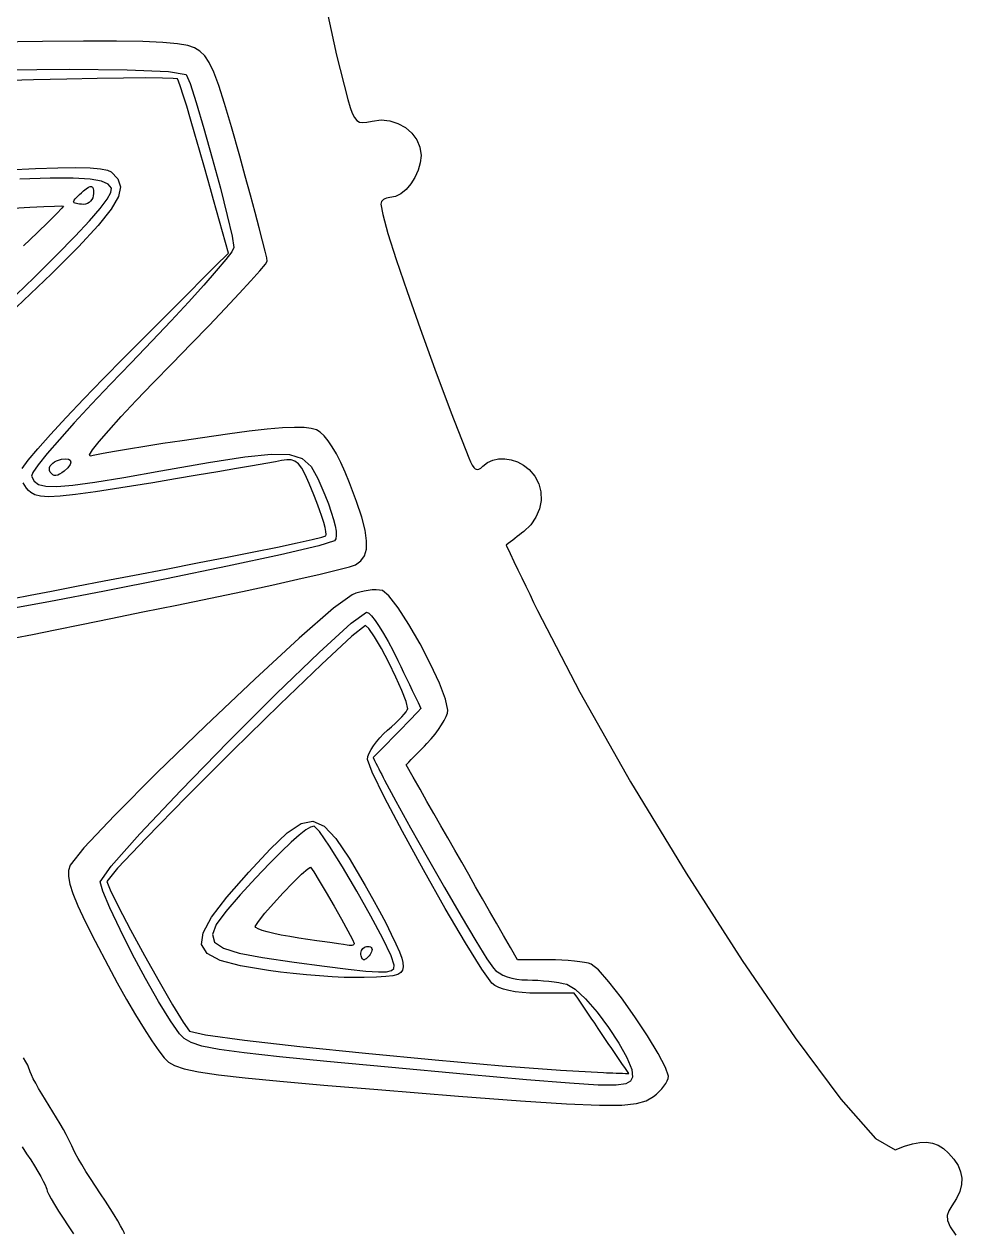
# Model space of a CAD drawing. Extents: x 7 to 348, y 3 to 340.
# Drawn here: x 49.6 to 89.2, y 94 to 145 of the extents above; entities that cross this region are included whole.
import ezdxf

# ---------------------------------------------------------------- set-up
doc = ezdxf.new("R2010")
doc.units = 0
doc.layers.get('0').update_dxf_attribs({"linetype": 'CONTINUOUS'})

msp = doc.modelspace()

# ---------------------------------------------------------------- linework, layer by layer
at = {"color": 7}
for points in [[(62.233378, 146.155862), (62.751194, 143.743005), (63.229146, 141.861704), (63.327133, 141.537391), (63.417224, 141.288033), (63.507707, 141.106333), (63.606861, 140.984994), (63.722964, 140.916725), (63.864307, 140.894232), (64.039166, 140.910206), (64.255825, 140.957362), (64.631488, 141.006023), (65.000234, 140.970158), (65.348756, 140.859129), (65.66375, 140.682291), (65.931906, 140.449006), (66.139921, 140.16863), (66.27449, 139.850518), (66.322301, 139.504033), (66.29056, 139.19329), (66.201739, 138.881725), (66.065456, 138.582366), (65.891323, 138.308235), (65.688952, 138.072354), (65.467961, 137.887744), (65.237958, 137.767427), (65.00856, 137.724428), (64.932309, 137.718952), (64.861172, 137.703289), (64.796707, 137.678538), (64.740474, 137.645786), (64.694026, 137.606137), (64.65892, 137.560682), (64.636709, 137.510523), (64.628976, 137.456757), (64.705927, 137.009861), (64.925888, 136.213514), (65.272528, 135.114956), (65.729505, 133.761424), (66.280487, 132.200159), (66.909137, 130.478397), (67.599123, 128.64338), (68.334105, 126.742342), (68.407701, 126.568361), (68.477615, 126.433806), (68.545806, 126.337517), (68.614225, 126.278341), (68.684823, 126.255114), (68.759558, 126.266685), (68.840378, 126.311889), (68.929242, 126.38957), (69.123131, 126.540393), (69.348025, 126.641993), (69.595675, 126.694952), (69.857818, 126.699862), (70.1262, 126.6573), (70.392561, 126.567859), (70.648647, 126.432124), (70.886199, 126.250677), (71.13211, 125.968221), (71.297444, 125.647893), (71.383294, 125.302247), (71.390744, 124.943839), (71.320897, 124.585219), (71.174841, 124.238941), (70.953667, 123.917555), (70.658468, 123.633617), (70.565487, 123.560479), (70.472509, 123.487341), (70.379528, 123.414203), (70.286547, 123.341065), (70.193569, 123.267927), (70.100588, 123.194789), (70.00761, 123.121651), (69.914629, 123.048514), (70.080482, 122.704578), (70.246333, 122.360639), (70.412187, 122.016703), (70.578037, 121.672768), (70.743891, 121.328832), (70.909744, 120.984893), (71.075595, 120.640958), (71.241449, 120.297022), (73.023583, 116.844899), (75.168972, 113.063757), (77.511018, 109.204766), (79.883121, 105.519107), (82.118685, 102.25795), (84.051106, 99.672476), (85.513791, 98.013859), (86.340137, 97.533271), (86.728746, 97.684477), (87.074931, 97.788242), (87.384568, 97.844204), (87.663539, 97.851993), (87.917714, 97.81126), (88.152972, 97.721634), (88.375188, 97.582753), (88.590241, 97.394254), (88.824175, 97.130836), (88.996128, 96.868663), (89.106285, 96.604892), (89.15483, 96.336683), (89.14196, 96.061194), (89.067849, 95.775585), (88.932687, 95.477014), (88.736664, 95.162641), (88.600875, 94.950382), (88.530122, 94.753938), (88.543641, 94.540428), (88.660692, 94.276968), (88.900516, 93.930676)], [(56.004056, 120.528486), (57.428373, 120.821109), (58.777293, 121.104886), (60.019853, 121.372839), (61.125089, 121.617988), (62.062035, 121.833344), (62.79973, 122.011931), (63.307206, 122.14676), (63.553501, 122.230856), (63.780489, 122.393442), (63.935432, 122.608227), (64.017429, 122.887557), (64.025585, 123.24378), (63.958986, 123.689245), (63.816744, 124.236297), (63.597951, 124.897289), (63.301711, 125.684562), (63.114112, 126.141576), (62.929558, 126.548718), (62.748338, 126.905537), (62.57073, 127.211574), (62.397028, 127.466372), (62.227508, 127.669482), (62.062462, 127.820443), (61.902173, 127.9188), (61.686956, 127.984115), (61.38304, 128.020578), (60.979603, 128.027464), (60.465832, 128.004011), (59.830905, 127.949514), (59.064009, 127.86323), (58.154322, 127.744423), (57.091024, 127.592362), (56.240965, 127.465232), (55.425662, 127.340306), (54.664556, 127.220774), (53.977083, 127.109818), (53.382675, 127.010626), (52.900775, 126.926385), (52.550811, 126.86028), (52.352228, 126.8155), (52.320927, 126.866472), (52.450399, 127.074797), (52.726469, 127.424417), (53.134954, 127.899281), (53.661674, 128.483332), (54.292449, 129.160513), (55.013104, 129.914766), (55.80945, 130.730038), (56.617317, 131.553526), (57.370988, 132.331325), (58.053963, 133.045731), (58.649751, 133.679034), (59.141857, 134.213527), (59.513783, 134.631506), (59.749035, 134.915264), (59.831117, 135.047093), (59.807325, 135.18132), (59.739166, 135.471956), (59.631413, 135.900809), (59.48884, 136.449692), (59.316228, 137.100414), (59.118356, 137.834785), (58.900004, 138.634622), (58.665948, 139.481729), (58.317257, 140.72036), (58.02836, 141.700532), (57.785152, 142.45603), (57.573537, 143.020638), (57.37941, 143.428141), (57.18867, 143.712328), (56.987217, 143.906979), (56.760948, 144.045886), (56.478557, 144.143925), (56.042532, 144.22048), (55.418228, 144.276518), (54.571003, 144.31301), (53.466207, 144.330903), (52.069204, 144.331185), (50.345348, 144.314816), (48.259994, 144.282755)], [(48.722684, 143.124326), (51.4837, 143.144392), (53.90778, 143.119754), (55.661444, 143.045592), (56.411216, 142.917077), (56.569017, 142.546443), (56.830129, 141.742343), (57.156229, 140.644087), (57.508981, 139.390975), (57.850064, 138.122313), (58.141145, 136.977399), (58.343902, 136.09554), (58.420006, 135.616038), (58.331425, 135.444636), (58.077549, 135.108894), (57.676181, 134.628732), (57.14512, 134.024074), (56.50217, 133.314838), (55.765127, 132.52095), (54.951794, 131.662328), (54.079973, 130.758898), (53.210776, 129.856806), (52.404961, 129.002017), (51.679802, 128.214188), (51.052578, 127.51297), (50.540556, 126.918017), (50.161012, 126.448981), (49.931224, 126.125515), (49.868461, 125.967276), (49.981731, 125.763322), (50.170512, 125.622008), (50.478433, 125.545105), (50.949126, 125.53438), (51.626222, 125.591593), (52.553354, 125.718514), (53.774148, 125.91691), (55.332241, 126.188552), (57.35138, 126.542851), (58.875854, 126.783973), (59.988267, 126.899918), (60.771213, 126.878695), (61.307291, 126.708281), (61.679102, 126.37669), (61.969241, 125.871915), (62.260305, 125.181961), (62.410735, 124.795461), (62.533389, 124.446623), (62.627933, 124.137019), (62.694047, 123.868214), (62.731399, 123.641776), (62.739668, 123.459271), (62.718529, 123.322269), (62.667634, 123.232336), (61.999938, 123.027719), (60.394407, 122.651794), (58.151691, 122.16577), (55.572451, 121.630858), (52.957335, 121.108267), (50.606994, 120.659203), (48.822088, 120.344881)], [(49.478669, 126.295497), (49.735963, 126.638645), (50.142735, 127.123478), (50.680947, 127.73005), (51.332556, 128.43843), (52.079525, 129.228675), (52.903809, 130.080851), (53.787367, 130.975015), (54.337176, 131.525631), (54.886984, 132.076246), (55.436795, 132.626862), (55.986604, 133.177478), (56.536412, 133.728093), (57.086221, 134.278709), (57.636032, 134.829324), (58.18584, 135.37994), (58.059757, 135.831809), (57.933677, 136.283677), (57.807595, 136.735546), (57.681512, 137.187412), (57.555432, 137.639281), (57.429349, 138.09115), (57.303269, 138.543019), (57.177186, 138.994888), (56.971923, 139.723701), (56.775316, 140.408733), (56.592035, 141.034626), (56.426749, 141.586021), (56.284122, 142.047561), (56.168829, 142.403886), (56.085537, 142.639638), (56.038911, 142.73946), (55.860857, 142.761276), (55.400883, 142.773468), (54.690072, 142.776346), (53.759501, 142.77025), (52.640255, 142.755462), (51.363409, 142.73232), (49.960047, 142.701131), (48.461247, 142.662221)], [(48.907511, 138.902671), (50.045826, 138.953215), (50.989871, 138.982837), (51.752435, 138.991501), (52.346315, 138.979168), (52.784304, 138.945818), (53.079196, 138.891408), (53.243785, 138.815902), (53.518489, 138.520768), (53.628101, 138.186058), (53.544569, 137.771643), (53.239834, 137.237385), (52.68584, 136.543147), (51.85454, 135.648799), (50.717873, 134.514201), (49.247786, 133.099223)], [(48.84512, 133.250833), (49.982874, 134.35698), (50.936971, 135.303424), (51.715348, 136.098926), (52.32593, 136.752257), (52.776651, 137.272178), (53.075434, 137.667461), (53.230216, 137.946867), (53.248927, 138.119166), (53.112371, 138.290091), (52.824738, 138.417077), (52.346631, 138.501137), (51.638649, 138.543287), (50.661395, 138.544416), (49.375466, 138.505791)], [(51.646667, 137.548778), (51.655303, 137.577353), (51.680054, 137.617872), (51.719203, 137.66846), (51.771002, 137.727236), (51.833718, 137.792322), (51.905611, 137.861842), (51.984944, 137.933915), (52.07, 138.006667), (52.187735, 138.100085), (52.282415, 138.164147), (52.356309, 138.198284), (52.411684, 138.201925), (52.450805, 138.174493), (52.475951, 138.115429), (52.489385, 138.024156), (52.493364, 137.900105), (52.484728, 137.808126), (52.459977, 137.722316), (52.420828, 137.644556), (52.369026, 137.576721), (52.306313, 137.520694), (52.23442, 137.478347), (52.155087, 137.451564), (52.07, 137.442222), (51.984961, 137.44448), (51.905628, 137.450717), (51.833735, 137.460567), (51.771019, 137.473605), (51.71922, 137.489382), (51.68007, 137.507472), (51.65532, 137.527453), (51.646667, 137.548778)], [(49.10514, 137.284706), (49.810444, 137.32311), (50.395259, 137.351674), (50.84003, 137.369398), (51.125191, 137.37524), (51.231179, 137.368184), (51.161005, 137.279829), (50.941266, 137.052643), (50.587808, 136.701951), (50.116472, 136.243077), (49.543098, 135.691344)], [(55.559875, 122.047562), (56.887502, 122.302586), (58.131795, 122.54624), (59.265112, 122.772774), (60.259809, 122.976448), (61.088247, 123.151519), (61.722776, 123.292246), (62.135758, 123.392887), (62.299548, 123.447694), (62.315606, 123.509286), (62.305164, 123.629364), (62.270276, 123.800822), (62.21299, 124.016556), (62.135348, 124.26946), (62.039398, 124.552428), (61.927187, 124.858351), (61.800757, 125.18013), (61.600551, 125.662447), (61.431977, 126.03377), (61.283221, 126.306481), (61.142474, 126.492968), (60.997922, 126.605611), (60.83775, 126.656801), (60.650148, 126.658776), (60.423306, 126.624207), (60.180144, 126.579416), (59.767986, 126.506523), (59.209105, 126.409343), (58.525774, 126.291701), (57.740265, 126.157414), (56.874845, 126.010303), (55.951789, 125.854189), (54.993365, 125.692888), (53.653193, 125.471736), (52.575243, 125.304124), (51.727882, 125.187518), (51.079476, 125.119395), (50.598397, 125.097213), (50.253014, 125.118464), (50.011694, 125.180612), (49.842809, 125.281128), (49.751626, 125.366111), (49.666562, 125.46339), (49.589478, 125.569548), (49.522233, 125.68117)], [(50.666128, 126.141621), (50.638385, 126.20502), (50.630399, 126.271028), (50.641067, 126.337712), (50.669261, 126.403137), (50.713897, 126.465364), (50.773866, 126.522463), (50.848065, 126.572495), (50.935385, 126.613525), (51.14765, 126.680112), (51.316777, 126.703932), (51.439722, 126.689115), (51.513441, 126.639794), (51.53489, 126.56008), (51.50104, 126.4541), (51.408844, 126.325977), (51.255258, 126.179831), (51.15527, 126.103518), (51.063641, 126.0477), (50.979956, 126.012344), (50.903796, 125.997414), (50.834747, 126.002917), (50.772393, 126.028797), (50.716318, 126.075034), (50.666128, 126.141621)], [(49.093653, 120.800551), (49.812389, 120.941877), (50.714283, 121.11747), (51.769653, 121.321576), (52.948826, 121.548435), (54.222125, 121.792292), (55.559875, 122.047562)], [(76.137203, 99.781558), (76.263204, 99.878385), (76.380749, 99.985291), (76.487268, 100.09875), (76.580193, 100.215237), (76.656943, 100.331228), (76.714951, 100.443197), (76.751643, 100.547619), (76.764456, 100.640969), (76.647494, 101.006585), (76.3344, 101.601733), (75.881865, 102.343929), (75.34658, 103.150687), (74.785231, 103.939529), (74.25451, 104.627968), (73.811105, 105.133521), (73.511706, 105.373709), (73.3917, 105.409345), (73.227277, 105.442591), (73.025793, 105.472718), (72.794597, 105.498993), (72.541037, 105.520696), (72.27246, 105.537093), (71.996224, 105.547479), (71.719674, 105.551091), (71.553457, 105.551091), (71.387242, 105.551091), (71.221024, 105.551091), (71.054809, 105.551091), (70.888592, 105.551091), (70.722377, 105.551091), (70.55616, 105.551091), (70.389945, 105.551091), (70.096315, 106.065509), (69.802688, 106.579927), (69.509059, 107.094345), (69.215429, 107.608765), (68.921802, 108.123183), (68.628173, 108.637601), (68.334546, 109.152018), (68.040916, 109.666436), (67.747286, 110.180854), (67.45366, 110.695274), (67.16003, 111.209692), (66.8664, 111.72411), (66.572773, 112.238528), (66.279144, 112.752948), (65.985517, 113.267366), (65.691887, 113.781784), (65.801841, 113.895226), (65.911792, 114.008668), (66.021743, 114.12211), (66.131697, 114.235552), (66.241651, 114.348991), (66.351602, 114.462433), (66.461553, 114.575875), (66.571506, 114.689317), (66.748203, 114.881556), (66.913046, 115.080102), (67.062423, 115.279235), (67.192734, 115.473237), (67.300368, 115.656391), (67.381715, 115.822976), (67.43317, 115.967276), (67.45112, 116.083568), (67.355466, 116.547702), (67.098508, 117.224519), (66.725238, 118.031652), (66.280654, 118.886738), (65.809749, 119.707414), (65.357525, 120.411316), (64.968972, 120.916082), (64.68909, 121.139345), (64.566382, 121.16102), (64.422494, 121.168837), (64.26268, 121.163503), (64.09219, 121.145723), (63.916278, 121.116231), (63.740194, 121.075738), (63.56919, 121.02496), (63.40852, 120.964621), (62.625173, 120.389252), (61.177938, 119.12701), (59.298165, 117.399754), (57.217208, 115.429332), (55.166418, 113.437605), (53.377146, 111.646425), (52.080741, 110.277648), (51.508556, 109.553127), (51.443224, 109.326158), (51.432725, 109.067769), (51.487471, 108.750187), (51.617897, 108.345633), (51.834429, 107.826336), (52.147501, 107.164519), (52.567541, 106.332404), (53.104971, 105.302217), (53.495468, 104.576564), (53.886295, 103.87969), (54.266996, 103.228267), (54.627128, 102.638976), (54.956236, 102.128487), (55.243868, 101.713479), (55.479577, 101.410626), (55.652913, 101.236605), (55.916181, 101.089824), (56.323862, 100.956065), (56.924104, 100.828991), (57.765047, 100.702265), (58.894839, 100.569547), (60.361618, 100.424502), (62.213535, 100.260791), (64.498731, 100.072074), (67.898343, 99.800277), (70.514656, 99.601441), (72.46149, 99.472727), (73.852667, 99.411293), (74.802009, 99.414285), (75.423336, 99.478888), (75.830467, 99.602245), (76.137203, 99.781558)], [(49.175664, 119.13671), (49.922444, 119.289847), (50.867318, 119.483005), (51.979102, 119.709816), (53.226609, 119.963912), (54.578659, 120.238924), (56.004056, 120.528486)], [(64.936302, 101.021106), (62.343513, 101.264421), (60.344513, 101.461618), (58.855449, 101.626043), (57.792453, 101.771049), (57.071666, 101.909984), (56.609228, 102.056195), (56.321277, 102.223034), (56.12395, 102.423846), (55.736538, 102.976629), (55.242917, 103.787166), (54.69174, 104.76221), (54.131667, 105.808501), (53.611354, 106.832792), (53.179461, 107.741827), (52.88464, 108.442351), (52.775556, 108.841117), (53.234796, 109.500281), (54.450502, 110.869817), (56.179655, 112.703689), (58.179233, 114.755854), (60.206218, 116.780273), (62.017585, 118.530909), (63.370316, 119.76172), (64.021391, 120.226667), (64.11107, 120.185121), (64.233222, 120.066051), (64.382419, 119.877809), (64.553236, 119.628737), (64.740248, 119.327188), (64.938029, 118.981508), (65.141156, 118.600051), (65.344201, 118.191159), (65.466138, 117.936721), (65.588072, 117.682281), (65.710009, 117.427843), (65.831946, 117.173403), (65.953883, 116.918966), (66.075817, 116.664528), (66.197754, 116.410088), (66.319691, 116.155651), (66.193306, 116.026221), (66.066921, 115.896791), (65.940536, 115.767361), (65.814149, 115.637931), (65.687764, 115.508501), (65.561379, 115.379071), (65.434995, 115.249641), (65.30861, 115.120211), (65.182225, 114.990781), (65.05584, 114.861351), (64.929456, 114.731921), (64.803068, 114.602491), (64.676683, 114.473059), (64.550298, 114.343629), (64.423914, 114.214199), (64.297529, 114.084769), (64.358449, 113.965928), (64.419367, 113.84709), (64.480288, 113.728249), (64.541205, 113.609411), (64.602126, 113.49057), (64.663046, 113.371732), (64.723964, 113.252891), (64.784884, 113.134053), (65.256997, 112.243907), (65.873514, 111.125206), (66.57675, 109.877679), (67.309024, 108.601064), (68.012651, 107.395086), (68.629945, 106.359486), (69.103226, 105.593989), (69.374806, 105.198333), (69.484553, 105.091275), (69.620477, 104.994865), (69.779461, 104.910184), (69.958376, 104.838314), (70.154106, 104.78034), (70.363529, 104.737337), (70.583521, 104.710385), (70.810964, 104.700592), (71.028027, 104.696218), (71.256152, 104.685296), (71.488509, 104.66856), (71.718277, 104.646716), (71.938631, 104.620497), (72.142745, 104.590619), (72.323791, 104.55781), (72.474949, 104.522798), (72.826634, 104.31789), (73.267454, 103.902493), (73.75205, 103.340961), (74.235064, 102.69765), (74.67114, 102.036914), (75.014921, 101.423109), (75.22105, 100.920587), (75.244164, 100.593703), (75.159148, 100.427068), (74.970826, 100.313335), (74.558929, 100.257489), (73.803183, 100.264516), (72.583317, 100.339404), (70.779061, 100.487139), (68.270145, 100.71271), (64.936302, 101.021106)], [(73.942222, 102.446667), (73.798481, 102.658333), (73.654742, 102.87), (73.511001, 103.081667), (73.367262, 103.293333), (73.223524, 103.505), (73.079782, 103.716667), (72.936041, 103.928333), (72.792302, 104.14), (72.60211, 104.14), (72.411915, 104.14), (72.221722, 104.14), (72.031527, 104.14), (71.841335, 104.14), (71.651142, 104.14), (71.460947, 104.14), (71.270755, 104.14), (70.914122, 104.147027), (70.587402, 104.167968), (70.291703, 104.202583), (70.028125, 104.250617), (69.797772, 104.311831), (69.601746, 104.385976), (69.441153, 104.472816), (69.317091, 104.572099), (68.888427, 105.157589), (68.198131, 106.266144), (67.344459, 107.721169), (66.425671, 109.346069), (65.540018, 110.964252), (64.785759, 112.399123), (64.261148, 113.474091), (64.064444, 114.012559), (64.081716, 114.131451), (64.131244, 114.270477), (64.209543, 114.424581), (64.313144, 114.588711), (64.438572, 114.757818), (64.582359, 114.926847), (64.741024, 115.090742), (64.911103, 115.244457), (65.081181, 115.39154), (65.239846, 115.536432), (65.38363, 115.675416), (65.509061, 115.804767), (65.612662, 115.920771), (65.690962, 116.019701), (65.740489, 116.097843), (65.757761, 116.151474), (65.691738, 116.449574), (65.51545, 116.916389), (65.261583, 117.487669), (64.962809, 118.099163), (64.651808, 118.686617), (64.361258, 119.185777), (64.123838, 119.532392), (63.972228, 119.662208), (63.40142, 119.212253), (62.117218, 118.023011), (60.362965, 116.335423), (58.381996, 114.390435), (56.417653, 112.428985), (54.713271, 110.692017), (53.512195, 109.420471), (53.057761, 108.855287), (53.190606, 108.506726), (53.544337, 107.788487), (54.051745, 106.822412), (54.645616, 105.730356), (55.258744, 104.634165), (55.82392, 103.65569), (56.273929, 102.916778), (56.541566, 102.539278), (57.218109, 102.38854), (58.861539, 102.16467), (61.203936, 101.894507), (63.977379, 101.604882), (66.913955, 101.322629), (69.745741, 101.074578), (72.204823, 100.887564), (74.023276, 100.788419), (74.156883, 100.784045), (74.290487, 100.77967), (74.424094, 100.775268), (74.557701, 100.770893), (74.691308, 100.766519), (74.824912, 100.762116), (74.958519, 100.757742), (75.092125, 100.753367), (74.948384, 100.965034), (74.804645, 101.176701), (74.660904, 101.388367), (74.517165, 101.600034), (74.373427, 101.811701), (74.229685, 102.023367), (74.085947, 102.235034), (73.942222, 102.446667)], [(59.882611, 105.098125), (58.701536, 105.296973), (57.840682, 105.524946), (57.293792, 105.813281), (57.0546, 106.193215), (57.11685, 106.695974), (57.474279, 107.352798), (58.120627, 108.194915), (59.049629, 109.253565), (59.951453, 110.2261), (60.669622, 110.912241), (61.254936, 111.306139), (61.758198, 111.401933), (62.230212, 111.193778), (62.721784, 110.675815), (63.283711, 109.842193), (63.966801, 108.68706), (64.275225, 108.142645), (64.565338, 107.611243), (64.830619, 107.106161), (65.06455, 106.640715), (65.260607, 106.228213), (65.412276, 105.881969), (65.513032, 105.615297), (65.556359, 105.441504), (65.56522, 105.25983), (65.541231, 105.118191), (65.470411, 105.011096), (65.338737, 104.933061), (65.132201, 104.878595), (64.836796, 104.842208), (64.438513, 104.818417), (63.923339, 104.801738), (63.535272, 104.799762), (63.080626, 104.811446), (62.575968, 104.835463), (62.037877, 104.8706), (61.482921, 104.915643), (60.927677, 104.969366), (60.388717, 105.030564), (59.882611, 105.098125)], [(65.193333, 105.321473), (65.059676, 105.718), (64.704835, 106.451075), (64.198017, 107.400671), (63.608427, 108.446762), (63.00527, 109.469321), (62.457753, 110.348322), (62.035075, 110.963744), (61.806444, 111.195556), (61.658458, 111.155218), (61.450688, 111.031336), (61.178519, 110.81961), (60.837332, 110.515736), (60.422508, 110.115412), (59.929429, 109.614341), (59.353478, 109.008215), (58.690036, 108.292736), (58.074337, 107.595625), (57.674459, 107.047795), (57.510988, 106.623508), (57.604502, 106.297041), (57.975579, 106.042663), (58.644801, 105.83464), (59.632748, 105.647247), (60.96, 105.454752), (62.247066, 105.282969), (63.245376, 105.157778), (63.991033, 105.078047), (64.520149, 105.042637), (64.868829, 105.050398), (65.07318, 105.100222), (65.169313, 105.190953), (65.193333, 105.321473)], [(61.15965, 106.470602), (60.776248, 106.530888), (60.421822, 106.595553), (60.103904, 106.662584), (59.83001, 106.729962), (59.607673, 106.795669), (59.444407, 106.857684), (59.347743, 106.913993), (59.325194, 106.962578), (59.460539, 107.175071), (59.733488, 107.515361), (60.097554, 107.93373), (60.506249, 108.380465), (60.913083, 108.80585), (61.271568, 109.160172), (61.535217, 109.393713), (61.657538, 109.456765), (61.789482, 109.267213), (62.02297, 108.889032), (62.321282, 108.386253), (62.647697, 107.822901), (62.965494, 107.262998), (63.237957, 106.770571), (63.428361, 106.409645), (63.499989, 106.244246), (63.495671, 106.219185), (63.483281, 106.197313), (63.463695, 106.178996), (63.437787, 106.164631), (63.406429, 106.154556), (63.370483, 106.149165), (63.330816, 106.148883), (63.288297, 106.153963), (63.20665, 106.167341), (63.054845, 106.190793), (62.841612, 106.223048), (62.575683, 106.262791), (62.265789, 106.308725), (61.920656, 106.359548), (61.54902, 106.413963), (61.15965, 106.470602)], [(63.782222, 105.833333), (63.788318, 105.890026), (63.805788, 105.942915), (63.833417, 105.990844), (63.869991, 106.032653), (63.914268, 106.067185), (63.965023, 106.093291), (64.021036, 106.109801), (64.081073, 106.115558), (64.137551, 106.109801), (64.183359, 106.093291), (64.217985, 106.067185), (64.240929, 106.032653), (64.251654, 105.990844), (64.249678, 105.942915), (64.234466, 105.890026), (64.205556, 105.833333), (64.167978, 105.776641), (64.128009, 105.723752), (64.086878, 105.675822), (64.045809, 105.634014), (64.00603, 105.599481), (63.968763, 105.573376), (63.935237, 105.556866), (63.906677, 105.551108), (63.881672, 105.556866), (63.85836, 105.573376), (63.837222, 105.599481), (63.818793, 105.634014), (63.803553, 105.675822), (63.792038, 105.723752), (63.784757, 105.776641), (63.782222, 105.833333)], [(53.802432, 93.979859), (53.7866, 94.039888), (53.730689, 94.157128), (53.638856, 94.324644), (53.515268, 94.535484), (53.364088, 94.782705), (53.189485, 95.059359), (52.995624, 95.358503), (52.786669, 95.673192), (52.57364, 95.994643), (52.368092, 96.313168), (52.175015, 96.62046), (51.999394, 96.908219), (51.846212, 97.168137), (51.720456, 97.391914), (51.627114, 97.571244), (51.571167, 97.697823), (51.520584, 97.817641), (51.442614, 97.97759), (51.341164, 98.170726), (51.220144, 98.390109), (51.083456, 98.628787), (50.935012, 98.879818), (50.77872, 99.136256), (50.618483, 99.391157), (50.46076, 99.642329), (50.311668, 99.888088), (50.174612, 100.122234), (50.052992, 100.338574), (49.950209, 100.530906), (49.869671, 100.693039), (49.814776, 100.818772), (49.788925, 100.901915), (49.764343, 100.981741), (49.713063, 101.097975), (49.638241, 101.245089), (49.543022, 101.417552)], [(49.484605, 97.653464), (49.670171, 97.366667), (49.839973, 97.106915), (49.998432, 96.855627), (50.142078, 96.618941), (50.267433, 96.403002), (50.371031, 96.21395), (50.449398, 96.057923), (50.499066, 95.941066), (50.516564, 95.869514), (50.539819, 95.789956), (50.606068, 95.650143), (50.710671, 95.457831), (50.848991, 95.220767), (51.016388, 94.946704), (51.208226, 94.643389), (51.419862, 94.318571), (51.646667, 93.98)]]:
    msp.add_lwpolyline(points, dxfattribs=at)

doc.saveas('drawing.dxf')
